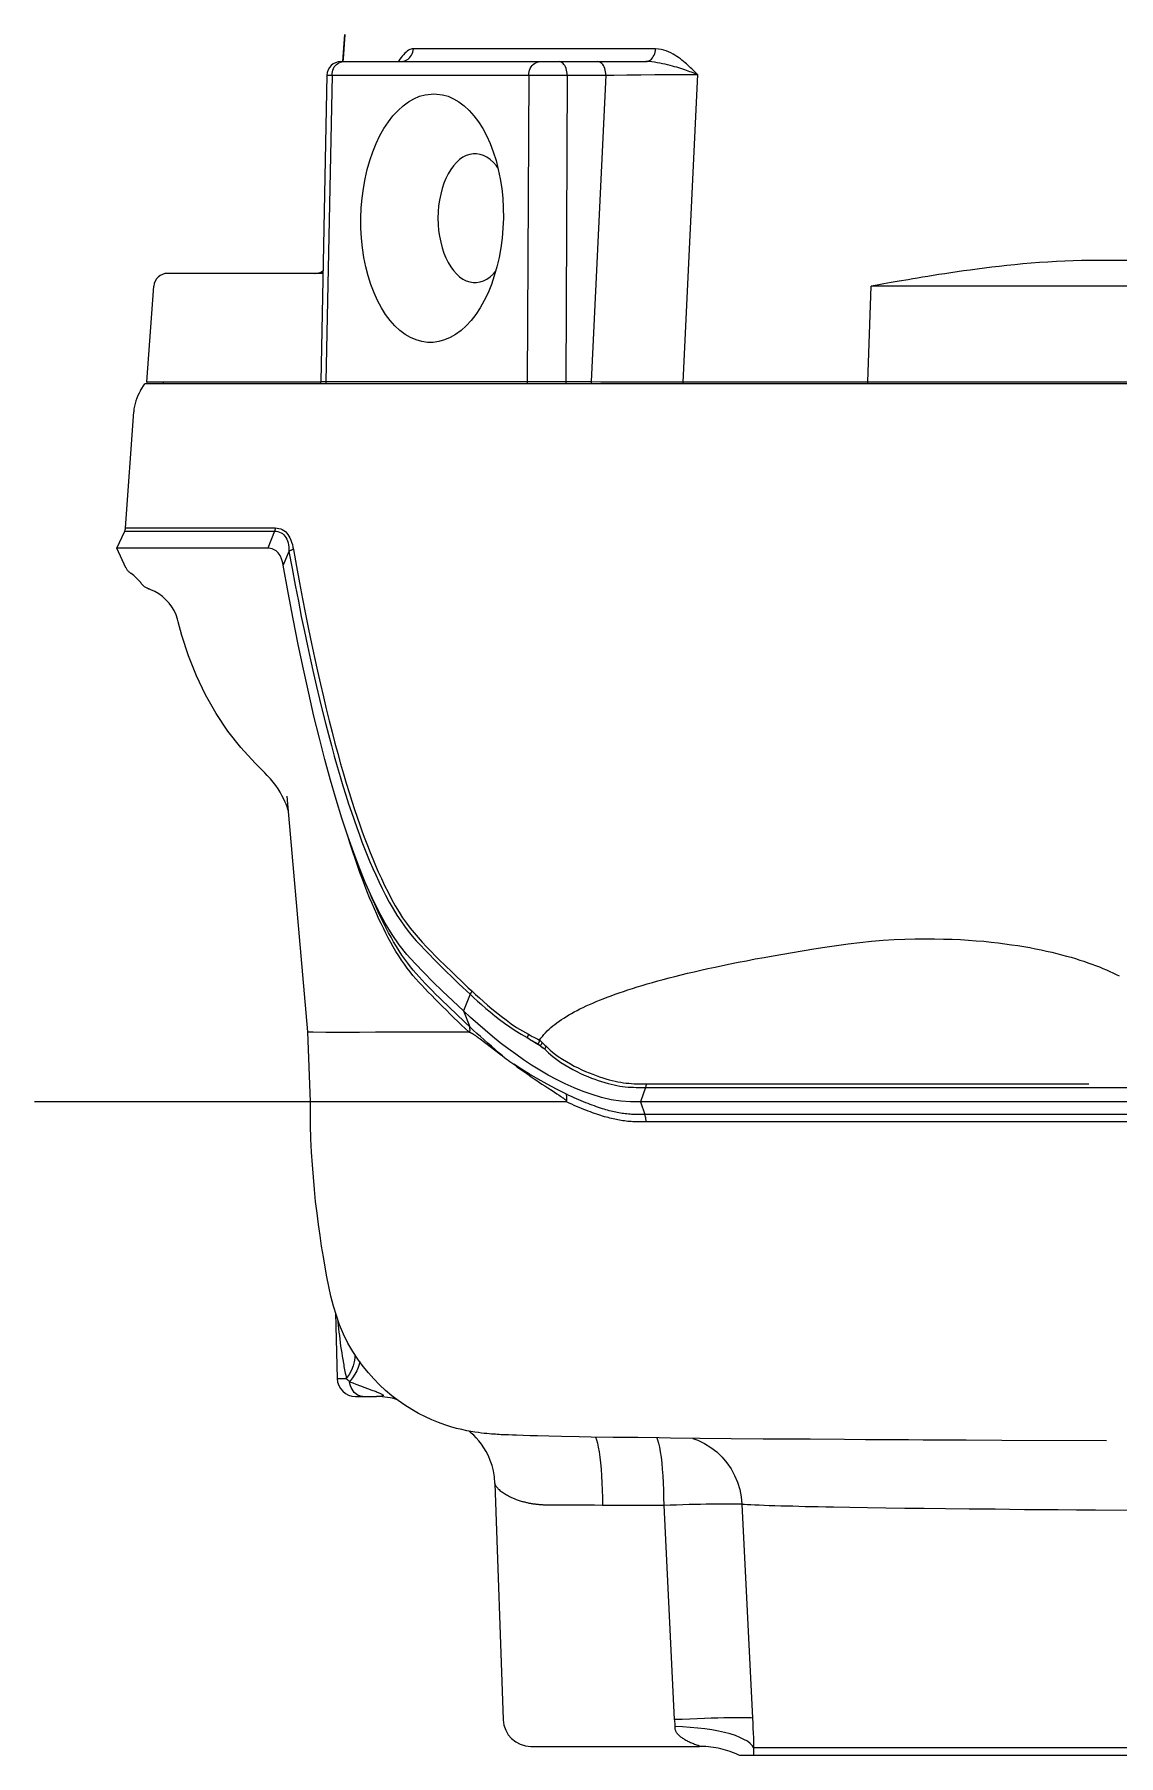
# Model space of a CAD drawing. Header units: millimetres. Extents: x -9869 to 940, y 100 to 694.
# Drawn here: x 485.805 to 486.645, y 176.224 to 177.558 of the extents above; entities that cross this region are included whole.
import ezdxf

# ---------------------------------------------------------------- set-up
doc = ezdxf.new("R2010")
doc.units = ezdxf.units.MM
doc.linetypes.add('CENTER', pattern=[2, 1.25, -0.25, 0.25, -0.25])
doc.layers.add('CL', color=1, linetype='CENTER', lineweight=9)
doc.layers.add('OUTLINE', color=6, linetype='Continuous', lineweight=9)

msp = doc.modelspace()

# ---------------------------------------------------------------- linework, layer by layer
at = {"color": 9, "linetype": 'Continuous'}
for p, q in [((486.0443, 177.5393), (486.0456, 177.5583)), ((486.043, 177.5371), (486.0441, 177.5372)), ((486.0441, 177.5372), (486.0443, 177.5393)), ((486.0872, 177.5379), (486.0867, 177.5372)), ((486.0899, 177.5373), (486.0911, 177.5376)), ((486.0911, 177.5376), (486.0923, 177.538)), ((486.2864, 177.5472), (486.0986, 177.5472)), ((486.0354, 177.5267), (486.0305, 177.2891)), ((486.0315, 177.5267), (486.0354, 177.5267)), ((486.0354, 177.5267), (486.188, 177.5267)), ((486.188, 177.5267), (486.1869, 177.2891)), ((486.1926, 177.5267), (486.1965, 177.5268)), ((486.1965, 177.5268), (486.2007, 177.5268)), ((486.2007, 177.5268), (486.2051, 177.5268)), ((486.2051, 177.5268), (486.2096, 177.5268)), ((486.2096, 177.5268), (486.2139, 177.5267)), ((486.2139, 177.5267), (486.2178, 177.5267)), ((486.2178, 177.5267), (486.2168, 177.2891)), ((486.2178, 177.5267), (486.2478, 177.5267)), ((486.2478, 177.5267), (486.2365, 177.2891)), ((486.2642, 177.5269), (486.2749, 177.527)), ((486.2749, 177.527), (486.2859, 177.5271)), ((486.2859, 177.5271), (486.2967, 177.5272)), ((486.2967, 177.5272), (486.3069, 177.5273)), ((486.3069, 177.5273), (486.3131, 177.5273)), ((486.3188, 177.5273), (486.3074, 177.2886)), ((486.3131, 177.5273), (486.3188, 177.5273)), ((486.7685, 177.3829), (486.6231, 177.3829)), ((486.4582, 177.3639), (486.4536, 177.3631)), ((486.4634, 177.3648), (486.4582, 177.3639)), ((486.4691, 177.3658), (486.4634, 177.3648)), ((486.4754, 177.3669), (486.4691, 177.3658)), ((486.4822, 177.3681), (486.4754, 177.3669)), ((486.4509, 177.2888), (486.4536, 177.3631)), ((487.3361, 177.3631), (486.4536, 177.3631)), ((485.8919, 177.2888), (486.0267, 177.2888)), ((486.0267, 177.2891), (486.0305, 177.2891)), ((486.0305, 177.2891), (486.1869, 177.2891)), ((486.1869, 177.2891), (486.1916, 177.2891)), ((486.1916, 177.2891), (486.1954, 177.2891)), ((486.1954, 177.2891), (486.1997, 177.2891)), ((486.1997, 177.2891), (486.2041, 177.2891)), ((486.2041, 177.2891), (486.2107, 177.2891)), ((486.2107, 177.2891), (486.2168, 177.2891)), ((486.2168, 177.2891), (486.2365, 177.2891)), ((486.2853, 177.2889), (486.3007, 177.2888)), ((486.3007, 177.2888), (486.3075, 177.2888)), ((486.3075, 177.2888), (487.8979, 177.2888)), ((485.8869, 177.2821), (485.8869, 177.2821)), ((485.8747, 177.1731), (485.8755, 177.1731)), ((485.8754, 177.1757), (485.8761, 177.1757)), ((485.877, 177.1731), (485.8781, 177.1731)), ((485.8781, 177.1731), (485.8815, 177.1731)), ((485.8782, 177.1757), (485.8791, 177.1757)), ((485.8791, 177.1757), (485.8812, 177.1756)), ((485.8812, 177.1756), (485.8827, 177.1756)), ((485.8815, 177.1731), (485.8827, 177.1731)), ((485.8827, 177.1756), (485.8836, 177.1756)), ((485.8827, 177.1731), (485.8833, 177.1731)), ((485.8833, 177.1731), (485.8847, 177.1731)), ((485.8836, 177.1756), (485.8841, 177.1756)), ((485.8847, 177.1731), (485.8856, 177.1731)), ((485.8865, 177.1731), (485.8885, 177.1731)), ((485.8885, 177.1731), (485.8892, 177.1731)), ((485.8892, 177.1731), (485.89, 177.1731)), ((485.8895, 177.1756), (485.8902, 177.1756)), ((485.89, 177.1731), (485.8915, 177.1731)), ((485.8902, 177.1756), (485.8917, 177.1756)), ((485.8915, 177.1731), (485.8923, 177.1731)), ((485.8917, 177.1756), (485.8929, 177.1756)), ((485.8923, 177.1731), (485.8953, 177.1731)), ((485.8929, 177.1756), (485.8958, 177.1756)), ((485.8953, 177.1731), (485.9069, 177.1731)), ((485.8981, 177.1756), (485.9083, 177.1756)), ((485.9083, 177.1756), (485.9101, 177.1756)), ((485.913, 177.1756), (485.9172, 177.1756)), ((485.9167, 177.1731), (485.919, 177.1731)), ((485.9172, 177.1756), (485.9195, 177.1756)), ((485.919, 177.1731), (485.9214, 177.1731)), ((485.9195, 177.1756), (485.9219, 177.1756)), ((485.9294, 177.1731), (485.9324, 177.1731)), ((485.93, 177.1756), (485.933, 177.1756)), ((485.9324, 177.1731), (485.9406, 177.1731)), ((485.933, 177.1756), (485.9412, 177.1756)), ((485.9733, 177.1756), (485.9785, 177.1756)), ((485.9908, 177.173), (485.9855, 177.1598)), ((485.8795, 177.1402), (485.8795, 177.1402)), ((485.8797, 177.1402), (485.8795, 177.1402)), ((485.8875, 177.1325), (485.8875, 177.1325)), ((486.0628, 176.8934), (486.0609, 176.8982)), ((486.1425, 176.814), (486.1374, 176.801)), ((486.1374, 176.801), (486.1422, 176.7887)), ((486.1985, 176.7765), (486.1995, 176.7755)), ((486.1995, 176.7755), (486.2005, 176.7745)), ((486.2005, 176.7745), (486.2015, 176.7736)), ((486.2785, 176.7417), (486.2748, 176.7305)), ((486.2761, 176.7417), (486.6748, 176.7417)), ((486.3386, 176.7445), (486.3772, 176.7445)), ((486.4505, 176.7445), (486.5015, 176.7445)), ((486.2748, 176.7305), (486.2781, 176.7207)), ((486.6963, 176.7206), (486.2781, 176.7207)), ((486.3995, 176.715), (486.3624, 176.715)), ((486.4181, 176.715), (486.3995, 176.715)), ((486.0397, 176.5622), (486.0399, 176.5599)), ((486.0399, 176.5599), (486.0402, 176.5572)), ((486.0402, 176.5572), (486.0405, 176.5546)), ((486.0405, 176.5546), (486.0408, 176.5519)), ((486.0408, 176.5519), (486.0411, 176.5492)), ((486.0411, 176.5492), (486.0414, 176.5465)), ((486.0414, 176.5465), (486.0418, 176.5438)), ((486.0418, 176.5438), (486.0421, 176.5411)), ((486.0421, 176.5411), (486.0425, 176.5385)), ((486.0425, 176.5385), (486.0429, 176.5358)), ((486.0429, 176.5358), (486.0433, 176.5332)), ((486.0433, 176.5332), (486.0438, 176.5306)), ((486.0531, 176.5346), (486.053, 176.5318)), ((486.0395, 176.5159), (486.0465, 176.5159)), ((486.0463, 176.5173), (486.0465, 176.5159)), ((486.049, 176.5135), (486.0515, 176.5126)), ((486.0515, 176.5126), (486.054, 176.5116)), ((486.054, 176.5116), (486.0576, 176.5103)), ((486.0576, 176.5103), (486.0663, 176.507)), ((486.0663, 176.507), (486.0688, 176.5061)), ((486.2, 176.4181), (486.2009, 176.4181)), ((486.2009, 176.4181), (486.2018, 176.4181)), ((486.2018, 176.4181), (486.2027, 176.418)), ((486.2027, 176.418), (486.2036, 176.418)), ((486.2036, 176.418), (486.2045, 176.418)), ((486.2045, 176.418), (486.2054, 176.418)), ((486.2085, 176.4181), (486.2094, 176.4181)), ((486.2094, 176.4181), (486.2104, 176.4181)), ((486.2104, 176.4181), (486.2114, 176.4181)), ((486.2114, 176.4181), (486.2179, 176.418)), ((486.2179, 176.418), (486.2211, 176.4179)), ((486.2211, 176.4179), (486.2258, 176.4179)), ((486.2377, 176.4179), (486.2391, 176.4179)), ((486.2391, 176.4179), (486.2452, 176.4178)), ((486.2452, 176.4178), (486.2927, 176.4177)), ((486.2927, 176.4177), (486.3008, 176.2514)), ((486.3534, 176.4186), (486.3616, 176.2526)), ((486.4243, 176.4164), (486.437, 176.4162)), ((486.437, 176.4162), (486.4507, 176.416)), ((486.4507, 176.416), (486.465, 176.4157)), ((486.465, 176.4157), (486.4796, 176.4155)), ((486.4796, 176.4155), (486.4947, 176.4154)), ((486.4947, 176.4154), (486.5112, 176.4152)), ((486.5112, 176.4152), (486.5295, 176.415)), ((486.5295, 176.415), (486.5498, 176.4148)), ((486.5498, 176.4148), (486.5726, 176.4145)), ((486.6847, 176.2296), (486.3624, 176.2296))]:
    msp.add_line(p, q, dxfattribs=at)
at = {"color": 7, "linetype": 'Continuous'}
for p, q in [((486.0895, 177.5373), (486.0898, 177.5374)), ((486.0898, 177.5374), (486.0902, 177.5375)), ((486.0902, 177.5375), (486.0902, 177.5375)), ((485.8763, 177.1599), (485.872, 177.1599)), ((485.879, 177.1599), (485.8763, 177.1599)), ((485.9044, 177.1599), (485.8975, 177.1599)), ((485.9161, 177.1599), (485.9044, 177.1599)), ((485.9203, 177.1599), (485.9161, 177.1599)), ((486.002, 177.1572), (485.9974, 177.1468)), ((486.0013, 177.1256), (485.9974, 177.1468)), ((485.8931, 177.1283), (485.8932, 177.1283)), ((486.1454, 176.7828), (486.1457, 176.7826)), ((486.1457, 176.7826), (486.1461, 176.7823)), ((486.1461, 176.7823), (486.1465, 176.7821)), ((486.1465, 176.7821), (486.1469, 176.7818)), ((486.1469, 176.7818), (486.1473, 176.7815)), ((486.1473, 176.7815), (486.1477, 176.7812)), ((486.1477, 176.7812), (486.1481, 176.781)), ((486.1481, 176.781), (486.1487, 176.7805)), ((486.1487, 176.7805), (486.1494, 176.78)), ((486.1494, 176.78), (486.1503, 176.7793)), ((486.1503, 176.7793), (486.1513, 176.7786)), ((486.1513, 176.7786), (486.1527, 176.7776)), ((486.1527, 176.7776), (486.1546, 176.7761)), ((486.1546, 176.7761), (486.1648, 176.7683)), ((486.1793, 176.7575), (486.1826, 176.7551)), ((486.1826, 176.7551), (486.1846, 176.7537)), ((486.1846, 176.7537), (486.1865, 176.7524)), ((486.1865, 176.7524), (486.1883, 176.7511)), ((486.1883, 176.7511), (486.19, 176.7499)), ((486.19, 176.7499), (486.1922, 176.7484)), ((486.1922, 176.7484), (486.1943, 176.747)), ((486.1943, 176.747), (486.1963, 176.7456)), ((486.1963, 176.7456), (486.1982, 176.7443)), ((486.1982, 176.7443), (486.2004, 176.7429)), ((486.2004, 176.7429), (486.2029, 176.7413)), ((486.2029, 176.7413), (486.2061, 176.7392)), ((486.2061, 176.7392), (486.2097, 176.7368)), ((486.2097, 176.7368), (486.2116, 176.7356)), ((486.2173, 176.7305), (486.0186, 176.7305)), ((486.2116, 176.7356), (486.2126, 176.7349)), ((486.2126, 176.7349), (486.2134, 176.7344)), ((486.2134, 176.7344), (486.2139, 176.734)), ((486.2139, 176.734), (486.2144, 176.7337)), ((486.2144, 176.7337), (486.2147, 176.7335)), ((486.2147, 176.7335), (486.215, 176.7333)), ((486.215, 176.7333), (486.2153, 176.7331)), ((486.2153, 176.7331), (486.2155, 176.7329)), ((486.2155, 176.7329), (486.2158, 176.7327)), ((486.2158, 176.7327), (486.216, 176.7325)), ((486.6893, 176.7305), (486.2748, 176.7305)), ((486.1694, 176.4723), (486.1665, 176.4724)), ((486.1723, 176.4722), (486.1694, 176.4723)), ((486.1754, 176.472), (486.1723, 176.4722)), ((486.1785, 176.4719), (486.1754, 176.472)), ((486.1836, 176.4718), (486.1785, 176.4719)), ((486.189, 176.4716), (486.1836, 176.4718)), ((486.1949, 176.4715), (486.189, 176.4716)), ((486.2036, 176.4712), (486.1949, 176.4715)), ((486.2133, 176.471), (486.2036, 176.4712)), ((486.2272, 176.4708), (486.2133, 176.471)), ((486.2364, 176.4706), (486.2272, 176.4708)), ((486.2536, 176.4703), (486.2364, 176.4706)), ((486.2726, 176.4701), (486.2536, 176.4703)), ((486.2892, 176.4699), (486.2726, 176.4701)), ((486.2979, 176.4697), (486.2892, 176.4699)), ((486.3208, 176.4695), (486.2979, 176.4697)), ((486.3449, 176.4693), (486.3208, 176.4695)), ((486.3699, 176.469), (486.3449, 176.4693)), ((486.433, 176.4686), (486.4063, 176.4688)), ((486.4493, 176.4685), (486.433, 176.4686)), ((486.4603, 176.4684), (486.4493, 176.4685)), ((486.4714, 176.4684), (486.4603, 176.4684)), ((486.4825, 176.4683), (486.4714, 176.4684)), ((486.4938, 176.4682), (486.4825, 176.4683)), ((486.5055, 176.4682), (486.4938, 176.4682))]:
    msp.add_line(p, q, dxfattribs=at)
at = {"color": 9, "linetype": 'Continuous'}
for points in [[(486.0354, 177.5267), (486.0355, 177.5281), (486.0357, 177.5294), (486.0361, 177.5307), (486.0366, 177.532), (486.0372, 177.5331), (486.038, 177.5341), (486.0389, 177.5351), (486.0398, 177.5358), (486.0408, 177.5364), (486.0419, 177.5369), (486.043, 177.5371)], [(486.0986, 177.5472), (486.0977, 177.5471), (486.0967, 177.5469), (486.0958, 177.5465), (486.0948, 177.546), (486.0938, 177.5454), (486.0929, 177.5446), (486.0919, 177.5437), (486.0909, 177.5426), (486.0899, 177.5415), (486.089, 177.5404), (486.088, 177.5391), (486.0872, 177.5379)], [(486.0923, 177.538), (486.0934, 177.5385), (486.0945, 177.5392), (486.0954, 177.5401), (486.0963, 177.5411), (486.097, 177.5421), (486.0976, 177.5433), (486.0981, 177.5445), (486.0984, 177.5458), (486.0986, 177.5472)], [(486.188, 177.5267), (486.1881, 177.5281), (486.1883, 177.5294), (486.1887, 177.5307), (486.1892, 177.532), (486.1898, 177.5331), (486.1906, 177.5341), (486.1914, 177.5351), (486.1924, 177.5358), (486.1934, 177.5364), (486.1945, 177.5369), (486.1956, 177.5371), (486.1967, 177.5372)], [(486.2178, 177.5267), (486.2177, 177.5281), (486.2176, 177.5294), (486.2173, 177.5307), (486.2169, 177.532), (486.2165, 177.5331), (486.216, 177.5341), (486.2153, 177.5351), (486.2147, 177.5358), (486.214, 177.5364), (486.2132, 177.5369), (486.2124, 177.5371), (486.2116, 177.5372)], [(486.2478, 177.5267), (486.2477, 177.5281), (486.2476, 177.5294), (486.2473, 177.5307), (486.2469, 177.532), (486.2465, 177.5331), (486.246, 177.5341), (486.2454, 177.5351), (486.2447, 177.5358), (486.244, 177.5364), (486.2432, 177.5369), (486.2424, 177.5371), (486.2416, 177.5372)], [(486.2788, 177.5372), (486.2798, 177.5373), (486.2807, 177.5376), (486.2816, 177.538), (486.2824, 177.5385), (486.2832, 177.5392), (486.284, 177.5401), (486.2846, 177.5411), (486.2852, 177.5421), (486.2857, 177.5433), (486.286, 177.5445), (486.2863, 177.5458), (486.2864, 177.5472)], [(486.3188, 177.5273), (486.3178, 177.5277), (486.3167, 177.5281), (486.3155, 177.5286), (486.3143, 177.529), (486.313, 177.5294), (486.3117, 177.5299), (486.3104, 177.5304), (486.309, 177.5308), (486.3075, 177.5313), (486.306, 177.5318), (486.3044, 177.5323), (486.3028, 177.5328), (486.3011, 177.5333), (486.2994, 177.5338), (486.2976, 177.5343), (486.2957, 177.5347), (486.2938, 177.5352), (486.2918, 177.5356), (486.2898, 177.536), (486.2877, 177.5364), (486.2856, 177.5367), (486.2834, 177.537), (486.2811, 177.5372), (486.2788, 177.5372)], [(486.3188, 177.5273), (486.318, 177.5281), (486.3172, 177.529), (486.3163, 177.5298), (486.3154, 177.5307), (486.3144, 177.5316), (486.3135, 177.5325), (486.3125, 177.5334), (486.3114, 177.5344), (486.3104, 177.5354), (486.3092, 177.5363), (486.3081, 177.5373), (486.3068, 177.5383), (486.3056, 177.5393), (486.3042, 177.5403), (486.3028, 177.5412), (486.3014, 177.5422), (486.2999, 177.5431), (486.2982, 177.544), (486.2965, 177.5448), (486.2947, 177.5455), (486.2928, 177.5462), (486.2908, 177.5466), (486.2886, 177.547), (486.2864, 177.5472)], [(486.188, 177.5267), (486.1893, 177.5267), (486.1926, 177.5267)], [(486.2478, 177.5267), (486.2508, 177.5267), (486.254, 177.5268), (486.2642, 177.5269)], [(486.6231, 177.3829), (486.6168, 177.3829), (486.6103, 177.3828), (486.6039, 177.3825), (486.5973, 177.3822), (486.5907, 177.3818), (486.5841, 177.3814), (486.5777, 177.3809), (486.5713, 177.3803), (486.5651, 177.3797), (486.5589, 177.3791), (486.5529, 177.3784), (486.5471, 177.3777), (486.5414, 177.377), (486.5359, 177.3763), (486.5305, 177.3756), (486.5253, 177.3749), (486.5203, 177.3742), (486.5154, 177.3734), (486.5107, 177.3727), (486.5062, 177.372), (486.5018, 177.3713), (486.4976, 177.3707), (486.4935, 177.37), (486.4896, 177.3694), (486.4858, 177.3687), (486.4822, 177.3681)], [(485.9046, 177.2888), (485.9046, 177.2886), (485.9045, 177.2883), (485.9045, 177.2881), (485.9045, 177.2878), (485.9044, 177.2876), (485.9044, 177.2873)], [(486.0305, 177.2891), (486.0305, 177.2888), (486.0305, 177.2885), (486.0305, 177.2882), (486.0305, 177.2879), (486.0304, 177.2876), (486.0304, 177.2873)], [(486.1869, 177.2891), (486.1869, 177.2888), (486.1869, 177.2885), (486.1869, 177.2882), (486.1869, 177.2879), (486.1868, 177.2876), (486.1868, 177.2873)], [(486.2168, 177.2891), (486.2168, 177.2888), (486.2168, 177.2885), (486.2168, 177.2882), (486.2168, 177.2879), (486.2168, 177.2876), (486.2169, 177.2873)], [(486.2365, 177.2891), (486.2438, 177.289), (486.2477, 177.289), (486.2517, 177.289)], [(486.2365, 177.2891), (486.2365, 177.2888), (486.2365, 177.2885), (486.2365, 177.2882), (486.2365, 177.2879), (486.2365, 177.2876), (486.2365, 177.2873)], [(486.2517, 177.289), (486.26, 177.2889), (486.2642, 177.2889)], [(486.2642, 177.2889), (486.277, 177.2889), (486.2812, 177.2889), (486.2853, 177.2889)], [(486.3074, 177.2886), (486.3074, 177.2883), (486.3074, 177.2881), (486.3074, 177.2878), (486.3074, 177.2876), (486.3073, 177.2873)], [(486.4509, 177.2888), (486.4509, 177.2886), (486.4509, 177.2883), (486.4508, 177.2881), (486.4508, 177.2878), (486.4508, 177.2876), (486.4508, 177.2873)], [(485.8747, 177.1732), (485.8747, 177.1731), (485.8747, 177.1731)], [(485.8753, 177.1757), (485.8753, 177.1757), (485.8754, 177.1757)], [(485.8755, 177.1731), (485.8764, 177.1731), (485.877, 177.1731)], [(485.8761, 177.1757), (485.8771, 177.1757), (485.8782, 177.1757)], [(485.8841, 177.1756), (485.8853, 177.1757), (485.8862, 177.1757)], [(485.8856, 177.1731), (485.8859, 177.1731), (485.8865, 177.1731)], [(485.8862, 177.1757), (485.8865, 177.1757), (485.8868, 177.1757), (485.8874, 177.1757)], [(485.8874, 177.1757), (485.8891, 177.1756), (485.8895, 177.1756)], [(485.8958, 177.1756), (485.8969, 177.1756), (485.8981, 177.1756)], [(485.9069, 177.1731), (485.9105, 177.1731), (485.9115, 177.1731)], [(485.9101, 177.1756), (485.912, 177.1756), (485.913, 177.1756)], [(485.9115, 177.1731), (485.9145, 177.1731), (485.9167, 177.1731)], [(485.9214, 177.1731), (485.9239, 177.1731), (485.9252, 177.1731)], [(485.9219, 177.1756), (485.9245, 177.1756), (485.9258, 177.1756)], [(485.9252, 177.1731), (485.928, 177.1731), (485.9294, 177.1731)], [(485.9258, 177.1756), (485.9286, 177.1756), (485.93, 177.1756)], [(485.9406, 177.1731), (485.9442, 177.1731), (485.946, 177.1731)], [(485.9412, 177.1756), (485.9447, 177.1756), (485.9466, 177.1756)], [(485.946, 177.1731), (485.9519, 177.1731), (485.954, 177.1731), (485.9561, 177.1731), (485.9583, 177.1731), (485.9606, 177.1731), (485.9629, 177.173), (485.9653, 177.173), (485.9677, 177.173), (485.9702, 177.173), (485.9728, 177.173), (485.9753, 177.173), (485.9779, 177.173)], [(485.9466, 177.1756), (485.9525, 177.1756), (485.9545, 177.1756), (485.9567, 177.1756), (485.9589, 177.1756), (485.9611, 177.1756), (485.9635, 177.1756), (485.9659, 177.1756), (485.9683, 177.1756), (485.9708, 177.1756), (485.9733, 177.1756)], [(485.9779, 177.173), (485.9831, 177.173), (485.9857, 177.173), (485.9882, 177.173), (485.9908, 177.173)], [(485.9785, 177.1756), (485.9836, 177.1756), (485.9862, 177.1756), (485.9888, 177.1756), (485.9914, 177.1756)], [(485.9914, 177.1756), (485.9913, 177.1753), (485.9913, 177.175), (485.9913, 177.1747), (485.9912, 177.1744), (485.9911, 177.1741), (485.9911, 177.1738), (485.991, 177.1736), (485.9909, 177.1733), (485.9908, 177.173)], [(485.9908, 177.173), (485.9922, 177.173), (485.9935, 177.1727), (485.9948, 177.1724), (485.9959, 177.1718), (485.997, 177.1712), (485.998, 177.1703), (485.9989, 177.1693), (485.9997, 177.1682), (486.0003, 177.167), (486.0009, 177.1656), (486.0013, 177.1641), (486.0016, 177.1625), (486.0019, 177.1608), (486.002, 177.159), (486.002, 177.1572)], [(485.9914, 177.1756), (485.9928, 177.1755), (485.9942, 177.1752), (485.9956, 177.1749), (485.9968, 177.1743), (485.998, 177.1736), (485.9992, 177.1728), (486.0002, 177.1718), (486.0011, 177.1706), (486.002, 177.1693), (486.0028, 177.1678), (486.0035, 177.1662), (486.0041, 177.1645), (486.0047, 177.1627), (486.0051, 177.1608), (486.0055, 177.1588)], [(486.0055, 177.1588), (486.0053, 177.159), (486.0051, 177.159), (486.0049, 177.159), (486.0047, 177.1588), (486.0044, 177.1587), (486.0042, 177.1585), (486.0039, 177.1584), (486.0035, 177.1582), (486.0032, 177.158), (486.0028, 177.1578), (486.0024, 177.1575), (486.002, 177.1571)], [(486.002, 177.1573), (486.0045, 177.144), (486.0069, 177.1312), (486.0093, 177.1188), (486.0116, 177.1069), (486.014, 177.0953), (486.0164, 177.0842), (486.0187, 177.0733), (486.0211, 177.0628), (486.0234, 177.0526), (486.0257, 177.0427), (486.0281, 177.0332), (486.0304, 177.0241), (486.0326, 177.0153), (486.0349, 177.0068), (486.0372, 176.9986), (486.0394, 176.9906), (486.0417, 176.9829), (486.0439, 176.9755), (486.0461, 176.9684), (486.0483, 176.9617), (486.0504, 176.9552), (486.0525, 176.9491), (486.0546, 176.9433), (486.0566, 176.9376), (486.0586, 176.9322), (486.0607, 176.927), (486.0627, 176.9218), (486.0648, 176.9167), (486.067, 176.9116), (486.0693, 176.9065), (486.0717, 176.9013), (486.0743, 176.8959), (486.077, 176.8907), (486.0798, 176.8854), (486.0828, 176.8802), (486.0858, 176.8754), (486.0887, 176.8709), (486.0916, 176.8668), (486.0945, 176.8629), (486.0976, 176.8591), (486.1008, 176.8555), (486.104, 176.8519), (486.1074, 176.8483), (486.1109, 176.8447), (486.1144, 176.8412), (486.1178, 176.8378), (486.1212, 176.8344), (486.1245, 176.8312), (486.1277, 176.8281), (486.1308, 176.825), (486.1339, 176.8221), (486.1368, 176.8193), (486.1397, 176.8166), (486.1425, 176.814)], [(486.0055, 177.1588), (486.0079, 177.1456), (486.0102, 177.1329), (486.0126, 177.1205), (486.0149, 177.1086), (486.0172, 177.0971), (486.0195, 177.086), (486.0219, 177.0751), (486.0242, 177.0646), (486.0265, 177.0545), (486.0287, 177.0446), (486.031, 177.0352), (486.0333, 177.026), (486.0355, 177.0172), (486.0377, 177.0088), (486.0399, 177.0006), (486.0421, 176.9926), (486.0443, 176.9849), (486.0465, 176.9776), (486.0487, 176.9705), (486.0508, 176.9638), (486.0529, 176.9573), (486.0549, 176.9512), (486.0569, 176.9454), (486.0589, 176.9398), (486.0609, 176.9344), (486.0629, 176.9292), (486.0649, 176.924), (486.067, 176.9189), (486.0691, 176.9139), (486.0713, 176.9088), (486.0737, 176.9036), (486.0762, 176.8982), (486.0789, 176.893), (486.0816, 176.8878), (486.0845, 176.8826), (486.0874, 176.8777), (486.0902, 176.8733), (486.0931, 176.8692), (486.096, 176.8653), (486.099, 176.8615), (486.1021, 176.8579), (486.1053, 176.8543), (486.1087, 176.8507), (486.1122, 176.8471), (486.1157, 176.8436), (486.1191, 176.8402), (486.1225, 176.8369)], [(486.0571, 176.9083), (486.0552, 176.9137), (486.0533, 176.9193), (486.0513, 176.9252), (486.0493, 176.9313), (486.0473, 176.9376), (486.0472, 176.9379)], [(486.0609, 176.8982), (486.059, 176.9031), (486.0571, 176.9083)], [(486.1416, 176.7847), (486.1387, 176.7874), (486.1358, 176.7901), (486.1329, 176.7929), (486.13, 176.7957), (486.127, 176.7986), (486.1241, 176.8015), (486.1212, 176.8044), (486.1183, 176.8073), (486.1154, 176.8101), (486.1127, 176.8129), (486.11, 176.8156), (486.1074, 176.8183), (486.105, 176.8209), (486.1027, 176.8234), (486.1004, 176.8259), (486.0982, 176.8286), (486.096, 176.8313), (486.0938, 176.8341), (486.0916, 176.8372), (486.0894, 176.8404), (486.0872, 176.8437), (486.085, 176.8471), (486.0829, 176.8507), (486.0809, 176.8542), (486.079, 176.8578), (486.0771, 176.8614), (486.0753, 176.8651), (486.0735, 176.8687), (486.0718, 176.8723), (486.0701, 176.8761), (486.0683, 176.8802), (486.0665, 176.8844), (486.0646, 176.8888), (486.0628, 176.8934)], [(486.1422, 176.7887), (486.1394, 176.7914), (486.1365, 176.7941), (486.1335, 176.7969), (486.1306, 176.7997), (486.1276, 176.8026), (486.1246, 176.8055), (486.1217, 176.8084), (486.1187, 176.8113), (486.1158, 176.8141), (486.113, 176.8169), (486.1103, 176.8197), (486.1077, 176.8224), (486.1053, 176.825), (486.1029, 176.8275), (486.1007, 176.83), (486.0984, 176.8327), (486.0962, 176.8353), (486.0941, 176.8381), (486.0918, 176.8411), (486.0896, 176.8443), (486.0874, 176.8476), (486.0853, 176.851), (486.0832, 176.8545), (486.0812, 176.8581), (486.0792, 176.8616), (486.0773, 176.8652), (486.0755, 176.8688), (486.0737, 176.8724), (486.072, 176.876), (486.0703, 176.8798), (486.0685, 176.8838), (486.0666, 176.888), (486.0652, 176.8913)], [(486.4091, 176.8491), (486.4177, 176.8505), (486.4266, 176.8518), (486.4357, 176.853), (486.4449, 176.8541), (486.4539, 176.8551), (486.4628, 176.8558), (486.4714, 176.8563), (486.4798, 176.8567), (486.4877, 176.8569), (486.4953, 176.857), (486.5026, 176.857), (486.5096, 176.8568), (486.5164, 176.8566), (486.5228, 176.8563), (486.5291, 176.8559), (486.5351, 176.8555), (486.541, 176.855), (486.5466, 176.8544), (486.552, 176.8538), (486.5573, 176.8531), (486.5624, 176.8524), (486.5673, 176.8517), (486.572, 176.8509), (486.5767, 176.8501), (486.5811, 176.8492), (486.5854, 176.8483), (486.5896, 176.8474), (486.5936, 176.8465), (486.5975, 176.8456), (486.6013, 176.8446), (486.605, 176.8436), (486.6086, 176.8426), (486.612, 176.8416), (486.6154, 176.8405), (486.6186, 176.8395), (486.6217, 176.8384), (486.6248, 176.8373), (486.6277, 176.8362), (486.6306, 176.8351), (486.6333, 176.834), (486.636, 176.8329), (486.6386, 176.8317), (486.6411, 176.8306), (486.6435, 176.8294), (486.6459, 176.8283)], [(486.1964, 176.7783), (486.1975, 176.7798), (486.1986, 176.7813), (486.1998, 176.7827), (486.201, 176.7841), (486.2024, 176.7855), (486.2038, 176.7868), (486.2052, 176.7881), (486.2067, 176.7894), (486.2083, 176.7906), (486.2099, 176.7919), (486.2116, 176.7931), (486.2134, 176.7943), (486.2152, 176.7955), (486.2172, 176.7967), (486.2191, 176.7979), (486.2212, 176.7991), (486.2233, 176.8003), (486.2255, 176.8014), (486.2277, 176.8026), (486.2301, 176.8037), (486.2325, 176.8049), (486.235, 176.806), (486.2376, 176.8071), (486.2402, 176.8083), (486.243, 176.8094), (486.2458, 176.8105), (486.2487, 176.8117), (486.2518, 176.8128), (486.2549, 176.8139), (486.2581, 176.8151), (486.2615, 176.8162), (486.2649, 176.8174), (486.2684, 176.8185), (486.2721, 176.8197), (486.2759, 176.8208), (486.2798, 176.822), (486.2839, 176.8231), (486.288, 176.8243), (486.2923, 176.8255), (486.2968, 176.8266), (486.3014, 176.8278), (486.3062, 176.829), (486.3111, 176.8302), (486.3162, 176.8314), (486.3214, 176.8326), (486.3269, 176.8338), (486.3325, 176.835), (486.3383, 176.8363), (486.3443, 176.8375), (486.3505, 176.8388), (486.3569, 176.84), (486.3636, 176.8413), (486.3705, 176.8425), (486.3776, 176.8438), (486.385, 176.8451), (486.3927, 176.8464), (486.4091, 176.8491)], [(486.1225, 176.8369), (486.129, 176.8305), (486.1322, 176.8275), (486.1352, 176.8246), (486.1382, 176.8217), (486.141, 176.819), (486.1438, 176.8165)], [(486.1438, 176.8165), (486.1437, 176.8162), (486.1436, 176.8159), (486.1435, 176.8156), (486.1433, 176.8153), (486.1432, 176.8151), (486.143, 176.8148), (486.1428, 176.8145), (486.1427, 176.8143), (486.1425, 176.814)], [(486.1438, 176.8165), (486.1467, 176.8138), (486.1497, 176.8111), (486.1528, 176.8083), (486.156, 176.8055), (486.1593, 176.8026), (486.1629, 176.7998), (486.1665, 176.7969), (486.1704, 176.794), (486.1744, 176.7911), (486.1786, 176.7883), (486.1831, 176.7856), (486.1877, 176.7829)], [(486.1425, 176.814), (486.1453, 176.8113), (486.1483, 176.8086), (486.1514, 176.8059), (486.1547, 176.803), (486.158, 176.8002), (486.1616, 176.7973), (486.1653, 176.7944), (486.1691, 176.7915), (486.1732, 176.7887), (486.1775, 176.7859), (486.182, 176.7831), (486.1867, 176.7804)], [(486.1423, 176.7845), (486.1424, 176.785), (486.1424, 176.7855), (486.1425, 176.786), (486.1425, 176.7864), (486.1424, 176.7869), (486.1424, 176.7874), (486.1424, 176.7878), (486.1423, 176.7883), (486.1422, 176.7887)], [(486.1677, 176.7661), (486.1648, 176.7686), (486.1619, 176.7711), (486.159, 176.7736), (486.1562, 176.7761), (486.1534, 176.7786), (486.1506, 176.7811), (486.1478, 176.7836), (486.145, 176.7862), (486.1422, 176.7887)], [(486.1877, 176.7829), (486.1877, 176.7826), (486.1876, 176.7823), (486.1875, 176.782), (486.1873, 176.7818), (486.1872, 176.7815), (486.1871, 176.7812), (486.187, 176.7809), (486.1868, 176.7807), (486.1867, 176.7804)], [(486.1867, 176.7804), (486.188, 176.7796), (486.1894, 176.7787), (486.1908, 176.7779), (486.1923, 176.7771), (486.1937, 176.7763), (486.1951, 176.7755)], [(486.1877, 176.7829), (486.1891, 176.7821), (486.1906, 176.7813), (486.192, 176.7806), (486.1935, 176.7798), (486.195, 176.7791), (486.1964, 176.7783)], [(486.1964, 176.7783), (486.1963, 176.778), (486.1962, 176.7777), (486.1961, 176.7773), (486.196, 176.777), (486.1958, 176.7767), (486.1957, 176.7764), (486.1955, 176.7761), (486.1953, 176.7758), (486.1951, 176.7755)], [(486.1964, 176.7783), (486.1969, 176.7781), (486.1972, 176.7778), (486.1976, 176.7774), (486.1979, 176.7771), (486.1982, 176.7768), (486.1985, 176.7765)], [(486.1985, 176.7765), (486.1984, 176.7762), (486.1982, 176.7759), (486.1981, 176.7757), (486.1979, 176.7754), (486.1978, 176.7752), (486.1976, 176.7749), (486.1974, 176.7747), (486.1972, 176.7744), (486.197, 176.7742)], [(486.1951, 176.7755), (486.1955, 176.7753), (486.1958, 176.775), (486.1962, 176.7748), (486.1964, 176.7746), (486.1967, 176.7743), (486.1969, 176.7741)], [(486.1969, 176.7741), (486.1975, 176.7737), (486.198, 176.7732), (486.1986, 176.7728), (486.1991, 176.7724), (486.1997, 176.7719), (486.2002, 176.7715)], [(486.2015, 176.7736), (486.2013, 176.7733), (486.2012, 176.7731), (486.2011, 176.7728), (486.201, 176.7726), (486.2008, 176.7724), (486.2007, 176.7721), (486.2005, 176.7719), (486.2004, 176.7717), (486.2002, 176.7715)], [(486.2002, 176.7715), (486.2034, 176.7685), (486.2066, 176.7658), (486.2097, 176.7633), (486.2129, 176.7611), (486.216, 176.7591), (486.2191, 176.7573), (486.2222, 176.7556), (486.2252, 176.7541), (486.2281, 176.7526), (486.231, 176.7513), (486.2338, 176.7501), (486.2366, 176.749), (486.2393, 176.748), (486.2419, 176.7471), (486.2445, 176.7462), (486.247, 176.7455), (486.2495, 176.7448), (486.2518, 176.7442), (486.2542, 176.7436), (486.2564, 176.7432), (486.2586, 176.7428), (486.2608, 176.7425), (486.2629, 176.7422), (486.265, 176.742), (486.2671, 176.7419), (486.2693, 176.7418), (486.2714, 176.7417), (486.2737, 176.7417), (486.2761, 176.7417)], [(486.2015, 176.7736), (486.2046, 176.7707), (486.2078, 176.7681), (486.2109, 176.7657), (486.2141, 176.7636), (486.2172, 176.7617), (486.2203, 176.7599), (486.2233, 176.7583), (486.2263, 176.7568), (486.2292, 176.7554), (486.2321, 176.7541), (486.2349, 176.7529), (486.2376, 176.7519), (486.2403, 176.7509), (486.2429, 176.7499), (486.2454, 176.7491), (486.2479, 176.7483), (486.2503, 176.7477), (486.2527, 176.747), (486.255, 176.7465), (486.2572, 176.7461), (486.2593, 176.7457), (486.2615, 176.7453), (486.2635, 176.7451), (486.2656, 176.7449), (486.2677, 176.7447), (486.2698, 176.7446), (486.272, 176.7446), (486.2742, 176.7445), (486.2766, 176.7445), (486.279, 176.7445)], [(486.2172, 176.7364), (486.2095, 176.7403), (486.2022, 176.7441), (486.1952, 176.7481), (486.1886, 176.752), (486.1824, 176.7559), (486.1764, 176.7597)], [(486.2742, 176.7207), (486.2729, 176.7207), (486.2716, 176.7207), (486.2703, 176.7207), (486.2691, 176.7208), (486.2678, 176.7208), (486.2666, 176.7209), (486.2653, 176.721), (486.2641, 176.7211), (486.2628, 176.7212), (486.2616, 176.7214), (486.2604, 176.7216), (486.2592, 176.7218), (486.2579, 176.722), (486.2567, 176.7222), (486.2555, 176.7224), (486.2543, 176.7227), (486.253, 176.723), (486.2518, 176.7233), (486.2505, 176.7236), (486.2492, 176.724), (486.2479, 176.7244), (486.2465, 176.7248), (486.2451, 176.7252), (486.2436, 176.7257), (486.2421, 176.7262), (486.2405, 176.7267), (486.239, 176.7273), (486.2373, 176.7279), (486.2357, 176.7285), (486.234, 176.7292), (486.2323, 176.7298), (486.2305, 176.7306), (486.2287, 176.7313), (486.2269, 176.7321), (486.2251, 176.7329), (486.2232, 176.7337), (486.2212, 176.7346), (486.2192, 176.7355), (486.2172, 176.7364)], [(486.2174, 176.7314), (486.2175, 176.732), (486.2175, 176.7325), (486.2175, 176.7331), (486.2175, 176.7337), (486.2175, 176.7343), (486.2175, 176.7348), (486.2174, 176.7354), (486.2173, 176.7359), (486.2172, 176.7364)], [(486.279, 176.7445), (486.279, 176.7442), (486.279, 176.7439), (486.279, 176.7435), (486.2789, 176.7432), (486.2789, 176.7429), (486.2788, 176.7426), (486.2787, 176.7423), (486.2786, 176.742), (486.2785, 176.7417)], [(486.279, 176.7445), (486.299, 176.7445), (486.3386, 176.7445)], [(486.3772, 176.7445), (486.4146, 176.7445), (486.4505, 176.7445)], [(486.5015, 176.7445), (486.5179, 176.7445), (486.5339, 176.7445), (486.5495, 176.7445)], [(486.5495, 176.7445), (486.6086, 176.7445), (486.6225, 176.7445)], [(486.2738, 176.715), (486.2725, 176.715), (486.2712, 176.715), (486.2699, 176.7151), (486.2687, 176.7151), (486.2674, 176.7152), (486.2661, 176.7153), (486.2648, 176.7154), (486.2635, 176.7155), (486.2623, 176.7157), (486.261, 176.7159), (486.2597, 176.716), (486.2585, 176.7163), (486.2572, 176.7165), (486.256, 176.7167), (486.2547, 176.717), (486.2535, 176.7173), (486.2522, 176.7176), (486.2509, 176.7179), (486.2495, 176.7183), (486.2482, 176.7186), (486.2468, 176.719), (486.2453, 176.7195), (486.2438, 176.7199), (486.2423, 176.7204), (486.2407, 176.7209), (486.2391, 176.7215), (486.2375, 176.7221), (486.2358, 176.7227), (486.2341, 176.7233), (486.2324, 176.724), (486.2306, 176.7247), (486.2288, 176.7254), (486.227, 176.7262), (486.2251, 176.7269), (486.2232, 176.7278), (486.2213, 176.7286), (486.2193, 176.7295), (486.2173, 176.7305)], [(486.3624, 176.715), (486.2777, 176.715), (486.2764, 176.715), (486.2738, 176.715)], [(486.2781, 176.7207), (486.2768, 176.7207), (486.2742, 176.7207)], [(486.279, 176.715), (486.279, 176.7156), (486.279, 176.7163), (486.2789, 176.7169), (486.2788, 176.7176), (486.2787, 176.7182), (486.2786, 176.7188), (486.2784, 176.7194), (486.2783, 176.7201), (486.2781, 176.7207)], [(486.505, 176.715), (486.4714, 176.715), (486.4541, 176.715), (486.4181, 176.715)], [(486.5524, 176.715), (486.537, 176.715), (486.5211, 176.715), (486.505, 176.715)], [(486.6967, 176.715), (486.6103, 176.715), (486.5964, 176.715), (486.5821, 176.715), (486.5524, 176.715)], [(486.0438, 176.5306), (486.0442, 176.5279), (486.0445, 176.5266), (486.0447, 176.5253), (486.0449, 176.524), (486.0452, 176.5226), (486.0454, 176.5213), (486.0457, 176.52), (486.046, 176.5186), (486.0463, 176.5173)], [(486.053, 176.5318), (486.0526, 176.5288), (486.0517, 176.5257), (486.0504, 176.5225), (486.0487, 176.5192), (486.0465, 176.5159)], [(486.0567, 176.5293), (486.0567, 176.5289), (486.0564, 176.5267), (486.0557, 176.5244), (486.0546, 176.5219), (486.0531, 176.5193), (486.0512, 176.5164), (486.049, 176.5135)], [(486.0465, 176.5159), (486.0469, 176.5155), (486.0473, 176.5151), (486.0478, 176.5147), (486.0482, 176.5143), (486.0486, 176.5139), (486.049, 176.5135)], [(486.0526, 176.5052), (486.0518, 176.5064), (486.051, 176.5076), (486.0503, 176.5089), (486.0497, 176.5104), (486.0493, 176.5119), (486.049, 176.5135)], [(486.0688, 176.5061), (486.0696, 176.5058), (486.0703, 176.5055), (486.0711, 176.5052), (486.0718, 176.5049), (486.0724, 176.5046), (486.0731, 176.5043), (486.0736, 176.5041), (486.0741, 176.5038), (486.0744, 176.5036), (486.0748, 176.5034), (486.075, 176.5032), (486.0751, 176.503), (486.0752, 176.5029), (486.0752, 176.5027), (486.0751, 176.5026), (486.0749, 176.5025), (486.0746, 176.5024), (486.0743, 176.5023), (486.0739, 176.5022), (486.0734, 176.5021), (486.0729, 176.5021), (486.0722, 176.502), (486.0715, 176.502), (486.0708, 176.502), (486.0699, 176.502)], [(486.2396, 176.4706), (486.2397, 176.4704), (486.2405, 176.4684), (486.2412, 176.4658), (486.2419, 176.4627), (486.2425, 176.4591), (486.2431, 176.455), (486.2436, 176.4505), (486.2441, 176.4457), (486.2444, 176.4405), (486.2447, 176.4351), (486.245, 176.4295), (486.2451, 176.4237), (486.2452, 176.4178)], [(486.2873, 176.4699), (486.2879, 176.4683), (486.2887, 176.4657), (486.2894, 176.4626), (486.29, 176.459), (486.2906, 176.4549), (486.2911, 176.4504), (486.2916, 176.4456), (486.2919, 176.4404), (486.2922, 176.435), (486.2925, 176.4294), (486.2926, 176.4236), (486.2927, 176.4177)], [(486.3153, 176.4695), (486.3192, 176.4681), (486.3244, 176.4656), (486.3292, 176.4625), (486.3338, 176.459), (486.3379, 176.455), (486.3416, 176.4506), (486.3449, 176.4459), (486.3477, 176.4408), (486.3499, 176.4355), (486.3517, 176.43), (486.3528, 176.4243), (486.3534, 176.4186)], [(486.1618, 176.4345), (486.1618, 176.4342), (486.162, 176.4337), (486.1622, 176.4331), (486.1625, 176.4326), (486.1629, 176.432), (486.1634, 176.4315), (486.1639, 176.4309), (486.1644, 176.4303), (486.165, 176.4298), (486.1657, 176.4292), (486.1663, 176.4287), (486.167, 176.4282), (486.1677, 176.4277), (486.1684, 176.4272), (486.1692, 176.4267), (486.1699, 176.4262), (486.1707, 176.4258), (486.1714, 176.4254), (486.1722, 176.4249), (486.173, 176.4245), (486.1737, 176.4242), (486.1745, 176.4238), (486.1753, 176.4234), (486.176, 176.4231), (486.1768, 176.4228), (486.1776, 176.4225), (486.1783, 176.4222), (486.1791, 176.4219), (486.1798, 176.4216), (486.1806, 176.4214), (486.1813, 176.4212), (486.1821, 176.4209), (486.1828, 176.4207), (486.1835, 176.4205), (486.1842, 176.4203), (486.1849, 176.4202), (486.1855, 176.42), (486.1862, 176.4198), (486.1869, 176.4197), (486.1875, 176.4195), (486.1881, 176.4194), (486.1888, 176.4193), (486.1894, 176.4192), (486.19, 176.4191), (486.1906, 176.419), (486.1912, 176.4189), (486.1917, 176.4188), (486.1923, 176.4187), (486.1929, 176.4187), (486.1934, 176.4186), (486.1939, 176.4185), (486.1945, 176.4185), (486.195, 176.4184), (486.1954, 176.4184), (486.1959, 176.4183), (486.1964, 176.4183), (486.1968, 176.4183), (486.1973, 176.4182), (486.1977, 176.4182), (486.1982, 176.4182), (486.1986, 176.4182), (486.1991, 176.4181), (486.1995, 176.4181), (486.2, 176.4181)], [(486.2054, 176.418), (486.2072, 176.4181), (486.2085, 176.4181)], [(486.2258, 176.4179), (486.2279, 176.4179), (486.2313, 176.4179)], [(486.2313, 176.4179), (486.2325, 176.4179), (486.2377, 176.4179)], [(486.2927, 176.4177), (486.2977, 176.4179), (486.3027, 176.4181), (486.3076, 176.4182), (486.3123, 176.4184), (486.3169, 176.4185), (486.3213, 176.4186), (486.3255, 176.4187), (486.3295, 176.4187), (486.3332, 176.4188), (486.3367, 176.4189), (486.3399, 176.4189), (486.3429, 176.4189), (486.3455, 176.4189), (486.3477, 176.4189), (486.3497, 176.4188), (486.3513, 176.4188), (486.3525, 176.4187), (486.3534, 176.4186)], [(486.3534, 176.4186), (486.3553, 176.4185), (486.3576, 176.4183), (486.3602, 176.4182), (486.3633, 176.418), (486.3667, 176.4179), (486.3705, 176.4177), (486.3745, 176.4176), (486.3789, 176.4174), (486.3834, 176.4173), (486.388, 176.4172), (486.3928, 176.4171), (486.3976, 176.4169), (486.4025, 176.4168), (486.4074, 176.4167), (486.4126, 176.4166), (486.4183, 176.4165), (486.4243, 176.4164)], [(486.5726, 176.4145), (486.5986, 176.4143), (486.6129, 176.4142), (486.6277, 176.4141)], [(486.6277, 176.4141), (486.6588, 176.4138), (486.6751, 176.4137)], [(486.3616, 176.2526), (486.3605, 176.2527), (486.3589, 176.2528), (486.3568, 176.2529), (486.3542, 176.2529), (486.3512, 176.2529), (486.3476, 176.2529), (486.3437, 176.2528), (486.3393, 176.2527), (486.3346, 176.2526), (486.3296, 176.2525), (486.3242, 176.2523), (486.3187, 176.2521), (486.3129, 176.2519), (486.3069, 176.2516), (486.3008, 176.2514)], [(486.3008, 176.2514), (486.301, 176.2505), (486.3011, 176.2496), (486.3012, 176.2487), (486.3012, 176.2478), (486.3012, 176.2469), (486.3012, 176.246)], [(486.3012, 176.246), (486.3012, 176.2455), (486.3012, 176.245), (486.3013, 176.2445), (486.3014, 176.244), (486.3015, 176.2436), (486.3017, 176.2431), (486.3019, 176.2427), (486.3021, 176.2422), (486.3023, 176.2418), (486.3026, 176.2414), (486.3029, 176.241), (486.3032, 176.2406), (486.3036, 176.2402), (486.3039, 176.2398), (486.3043, 176.2394), (486.3047, 176.239), (486.3052, 176.2386), (486.3057, 176.2382), (486.3062, 176.2378), (486.3067, 176.2375), (486.3073, 176.2371), (486.3079, 176.2367), (486.3085, 176.2363), (486.3091, 176.2359), (486.3098, 176.2356), (486.3105, 176.2352), (486.3112, 176.2348), (486.3119, 176.2345), (486.3127, 176.2341), (486.3135, 176.2338), (486.3143, 176.2334), (486.3151, 176.2331), (486.3158, 176.2328), (486.3166, 176.2325)], [(486.3624, 176.2296), (486.3613, 176.2313), (486.3597, 176.233), (486.3576, 176.2346), (486.3549, 176.2361), (486.3518, 176.2376), (486.3483, 176.239), (486.3443, 176.2403), (486.3399, 176.2415), (486.3352, 176.2425), (486.3301, 176.2435), (486.3247, 176.2443), (486.3191, 176.2449), (486.3133, 176.2454), (486.3073, 176.2458), (486.3012, 176.246)], [(486.3616, 176.2526), (486.3618, 176.2487), (486.3619, 176.2449), (486.3621, 176.241), (486.3622, 176.2372), (486.3623, 176.2334), (486.3624, 176.2296)], [(486.3166, 176.2325), (486.3188, 176.2317), (486.3194, 176.2315), (486.3199, 176.2313), (486.3203, 176.2311), (486.3206, 176.2309), (486.3208, 176.2308), (486.3208, 176.2308), (486.3208, 176.2307), (486.3205, 176.2307)], [(486.3624, 176.2296), (486.3624, 176.2291), (486.3623, 176.2287), (486.3623, 176.2282), (486.3623, 176.2278), (486.3623, 176.2273), (486.3623, 176.2269), (486.3623, 176.2265), (486.3623, 176.2261), (486.3623, 176.2257), (486.3623, 176.2253), (486.3623, 176.225), (486.3623, 176.2246), (486.3624, 176.2242), (486.3624, 176.2239), (486.3624, 176.2235)]]:
    msp.add_lwpolyline(points, dxfattribs=at)
at = {"color": 7, "linetype": 'Continuous'}
for points in [[(486.0577, 177.4158), (486.058, 177.4237), (486.0587, 177.4314), (486.0597, 177.4389), (486.061, 177.4464), (486.0627, 177.4536), (486.0647, 177.4606), (486.067, 177.4673), (486.0697, 177.4738), (486.0725, 177.4798), (486.0757, 177.4853), (486.0791, 177.4905), (486.0827, 177.4952), (486.0866, 177.4993), (486.0906, 177.5029), (486.0947, 177.506), (486.0989, 177.5084), (486.1033, 177.5103), (486.1077, 177.5115), (486.1122, 177.5121), (486.1144, 177.5122)], [(486.1144, 177.5122), (486.1166, 177.5121), (486.121, 177.5115), (486.1254, 177.5103), (486.1297, 177.5084), (486.1339, 177.506), (486.1379, 177.5029), (486.1419, 177.4993), (486.1455, 177.4952), (486.149, 177.4905), (486.1523, 177.4853), (486.1553, 177.4798), (486.158, 177.4738), (486.1605, 177.4673), (486.1626, 177.4606)], [(486.1463, 177.4658), (486.1449, 177.4658), (486.1422, 177.4653), (486.1395, 177.4644), (486.1369, 177.4631), (486.1344, 177.4613), (486.1319, 177.4591), (486.1296, 177.4565), (486.1275, 177.4536), (486.1255, 177.4503), (486.1237, 177.4467), (486.1222, 177.4429), (486.1208, 177.4388), (486.1197, 177.4344), (486.1188, 177.4299), (486.1181, 177.4254), (486.1177, 177.4207), (486.1176, 177.4158)], [(486.1641, 177.4549), (486.1629, 177.4565), (486.1606, 177.4591), (486.1582, 177.4613), (486.1556, 177.4631), (486.153, 177.4644), (486.1503, 177.4653), (486.1476, 177.4658), (486.1463, 177.4658)], [(486.1626, 177.4606), (486.1644, 177.4536), (486.1659, 177.4464), (486.167, 177.4389), (486.1678, 177.4314), (486.1682, 177.4237), (486.1683, 177.4158)], [(486.1116, 177.3195), (486.1094, 177.3195), (486.105, 177.3202), (486.1006, 177.3214), (486.0963, 177.3233), (486.0921, 177.3257), (486.0881, 177.3288), (486.0842, 177.3324), (486.0805, 177.3365), (486.077, 177.3412), (486.0737, 177.3463), (486.0707, 177.3519), (486.068, 177.3579), (486.0655, 177.3643), (486.0634, 177.3711), (486.0616, 177.3781), (486.0601, 177.3853), (486.059, 177.3928), (486.0582, 177.4003), (486.0578, 177.408), (486.0577, 177.4158)], [(486.1176, 177.4158), (486.1177, 177.411), (486.1181, 177.4063), (486.1188, 177.4018), (486.1197, 177.3973), (486.1208, 177.3929), (486.1222, 177.3888), (486.1237, 177.385), (486.1255, 177.3814), (486.1275, 177.3781), (486.1296, 177.3752), (486.1319, 177.3726), (486.1344, 177.3704), (486.1369, 177.3686), (486.1395, 177.3673), (486.1422, 177.3664), (486.1449, 177.3659), (486.1463, 177.3659)], [(486.1683, 177.4158), (486.168, 177.408), (486.1673, 177.4003), (486.1664, 177.3928), (486.165, 177.3853), (486.1633, 177.3781)], [(486.1633, 177.3781), (486.1613, 177.3711), (486.159, 177.3643), (486.1564, 177.3579), (486.1535, 177.3519), (486.1503, 177.3463), (486.1469, 177.3412), (486.1433, 177.3365), (486.1395, 177.3324), (486.1355, 177.3288), (486.1313, 177.3257), (486.1271, 177.3233), (486.1227, 177.3214), (486.1183, 177.3202), (486.1139, 177.3195), (486.1116, 177.3195)], [(486.1463, 177.3659), (486.1476, 177.3659), (486.1503, 177.3664), (486.153, 177.3673), (486.1556, 177.3686), (486.1582, 177.3704), (486.1606, 177.3726), (486.1623, 177.3745)], [(485.872, 177.1599), (485.8694, 177.1599), (485.8687, 177.1599), (485.8685, 177.1599)], [(485.8975, 177.1599), (485.8943, 177.1599), (485.8912, 177.1599), (485.8882, 177.1599), (485.8852, 177.1599), (485.879, 177.1599)], [(485.9545, 177.1598), (485.9491, 177.1598), (485.9438, 177.1598), (485.9387, 177.1599), (485.9338, 177.1599), (485.9292, 177.1599), (485.9203, 177.1599)], [(485.9855, 177.1598), (485.9788, 177.1598), (485.9723, 177.1598), (485.9662, 177.1598), (485.9545, 177.1598)], [(485.996, 177.1524), (485.9958, 177.1529), (485.9952, 177.1541), (485.9945, 177.1552), (485.9937, 177.1562), (485.9929, 177.1571), (485.992, 177.1578), (485.991, 177.1584), (485.99, 177.1589), (485.9889, 177.1593), (485.9878, 177.1596), (485.9867, 177.1598), (485.9855, 177.1598)], [(485.9974, 177.1468), (485.9972, 177.1485), (485.9968, 177.1501), (485.9963, 177.1515), (485.996, 177.1524)], [(486.0604, 176.9027), (486.057, 176.9112), (486.0523, 176.9235), (486.0476, 176.9366), (486.0431, 176.9505), (486.0386, 176.965), (486.0342, 176.9801), (486.0299, 176.996), (486.0256, 177.0125), (486.0214, 177.0296), (486.0173, 177.0475), (486.0132, 177.066), (486.0092, 177.0852), (486.0052, 177.105), (486.0013, 177.1256)], [(486.0666, 176.8888), (486.0617, 176.8997), (486.0604, 176.9027)], [(486.1374, 176.801), (486.1291, 176.8088), (486.1212, 176.8164), (486.1137, 176.8237), (486.1066, 176.8307), (486.0999, 176.8377), (486.0935, 176.8447), (486.0876, 176.8522), (486.082, 176.8603), (486.0766, 176.8692), (486.0715, 176.8787), (486.0666, 176.8888)], [(486.2748, 176.7305), (486.267, 176.7305), (486.2594, 176.731), (486.2519, 176.7321), (486.2445, 176.7339), (486.2372, 176.7361), (486.2301, 176.7386), (486.2231, 176.7414), (486.2163, 176.7445), (486.2096, 176.7478), (486.203, 176.7513), (486.1966, 176.755), (486.1902, 176.759), (486.184, 176.7631), (486.1779, 176.7674), (486.1718, 176.7718), (486.1659, 176.7764), (486.16, 176.7812), (486.1542, 176.7861), (486.1485, 176.791), (486.1429, 176.796), (486.1374, 176.801)], [(486.0307, 176.7846), (486.0378, 176.7846), (486.0465, 176.7846), (486.0568, 176.7846), (486.0691, 176.7847), (486.0835, 176.7848), (486.1003, 176.7848), (486.1196, 176.7848), (486.1416, 176.7847)], [(486.1416, 176.7847), (486.1416, 176.7847), (486.1417, 176.7847), (486.1417, 176.7847), (486.1418, 176.7847), (486.1419, 176.7847), (486.1419, 176.7846), (486.142, 176.7846), (486.142, 176.7846), (486.1421, 176.7846), (486.1422, 176.7846), (486.1423, 176.7845), (486.1423, 176.7845)], [(486.1423, 176.7845), (486.1424, 176.7845), (486.1425, 176.7844), (486.1426, 176.7844), (486.1426, 176.7844), (486.1427, 176.7843), (486.1428, 176.7843), (486.1429, 176.7842), (486.143, 176.7842), (486.1431, 176.7842), (486.1432, 176.7841), (486.1433, 176.784), (486.1434, 176.784), (486.1436, 176.7839), (486.1437, 176.7839), (486.1438, 176.7838), (486.1439, 176.7837), (486.144, 176.7836), (486.1442, 176.7836), (486.1443, 176.7835), (486.1445, 176.7834), (486.1446, 176.7833), (486.1448, 176.7832), (486.1449, 176.7831), (486.1451, 176.783), (486.1454, 176.7828)], [(486.1968, 176.774), (486.195, 176.7749), (486.1933, 176.7759), (486.1916, 176.777), (486.1899, 176.7781), (486.1883, 176.7792), (486.1867, 176.7804)], [(486.1648, 176.7683), (486.1654, 176.7678), (486.1662, 176.7673), (486.1669, 176.7667), (486.1677, 176.7661)], [(486.1677, 176.7661), (486.1691, 176.765), (486.1705, 176.764), (486.172, 176.7629), (486.1734, 176.7618), (486.1749, 176.7607), (486.1764, 176.7597)], [(486.2002, 176.7715), (486.1996, 176.7718), (486.199, 176.7722), (486.1984, 176.7726), (486.1979, 176.773), (486.1973, 176.7735), (486.1968, 176.774)], [(486.1764, 176.7597), (486.1772, 176.7591), (486.1779, 176.7585), (486.1786, 176.758), (486.1793, 176.7575)], [(486.216, 176.7325), (486.2161, 176.7325), (486.2162, 176.7324), (486.2163, 176.7323), (486.2164, 176.7322), (486.2165, 176.7321), (486.2167, 176.732), (486.2168, 176.732), (486.2168, 176.7319), (486.2169, 176.7318), (486.217, 176.7317), (486.2172, 176.7316), (486.2173, 176.7315), (486.2174, 176.7314)], [(486.4063, 176.4688), (486.401, 176.4688), (486.3699, 176.469)], [(486.5251, 176.4681), (486.5177, 176.4681), (486.5055, 176.4682)], [(486.6362, 176.4676), (486.555, 176.4679), (486.5274, 176.4681), (486.5251, 176.4681)]]:
    msp.add_lwpolyline(points, dxfattribs=at)
msp.add_arc((486.016, 177.2893), 0.0107, 349.2815, 358.8363, dxfattribs=at)
at = {"layer": 'CL'}
msp.add_line((490.1183, 176.7305), (485.8046, 176.7305), dxfattribs=at)
at = {"layer": 'OUTLINE'}
for p, q in [((486.0439, 177.5372), (486.0454, 177.5583)), ((486.0422, 177.5372), (486.2788, 177.5372)), ((486.0315, 177.5267), (486.0267, 177.2891)), ((486.0284, 177.373), (485.9079, 177.373)), ((486.0248, 177.3733), (486.0261, 177.3738)), ((486.0273, 177.3743), (486.0284, 177.375)), ((486.0276, 177.3743), (486.0284, 177.3748)), ((485.8919, 177.2888), (485.8972, 177.3631)), ((485.8869, 177.2821), (485.8902, 177.2873)), ((487.8995, 177.2873), (485.8902, 177.2873)), ((485.8919, 177.2888), (485.8916, 177.2873)), ((485.8753, 177.1757), (485.8816, 177.2657)), ((485.8685, 177.1599), (485.8747, 177.1732)), ((485.8756, 177.1447), (485.8685, 177.1599)), ((486.0167, 176.7848), (486.0007, 176.9677)), ((486.0186, 176.7305), (486.0167, 176.7848)), ((486.0381, 176.567), (486.0395, 176.5159)), ((486.0537, 176.502), (486.0699, 176.502)), ((486.1618, 176.4345), (486.1682, 176.2514)), ((486.1896, 176.2307), (486.3205, 176.2307)), ((487.4381, 176.2235), (486.3516, 176.2235))]:
    msp.add_line(p, q, dxfattribs=at)
for points in [[(486.0222, 177.373), (486.0235, 177.3731), (486.0248, 177.3733), (486.0261, 177.3738), (486.0273, 177.3743), (486.0284, 177.375)], [(486.0225, 177.373), (486.0238, 177.3731), (486.0251, 177.3733), (486.0264, 177.3738), (486.0276, 177.3743)], [(485.8747, 177.1732), (485.875, 177.174), (485.8752, 177.1748), (485.8753, 177.1757)], [(485.8795, 177.1402), (485.8794, 177.1403), (485.879, 177.1406), (485.8786, 177.1409), (485.8781, 177.1413), (485.8777, 177.1417), (485.8773, 177.1421), (485.8769, 177.1426), (485.8766, 177.143), (485.8762, 177.1435), (485.8759, 177.144), (485.8757, 177.1446), (485.8756, 177.1447)], [(485.8875, 177.1325), (485.887, 177.1333), (485.8854, 177.1352), (485.8836, 177.137), (485.8817, 177.1387), (485.8795, 177.1402)], [(485.8931, 177.1283), (485.8927, 177.1284), (485.892, 177.1288), (485.891, 177.1293), (485.89, 177.1299), (485.8891, 177.1307), (485.8881, 177.1317), (485.8875, 177.1325)], [(485.9162, 177.1028), (485.9156, 177.1049), (485.9144, 177.1083), (485.9129, 177.1115), (485.9111, 177.1145), (485.909, 177.1173), (485.9066, 177.1199), (485.904, 177.1223), (485.9011, 177.1244), (485.8981, 177.1262), (485.8949, 177.1276), (485.8932, 177.1283)], [(485.9833, 176.9856), (485.9757, 176.9932), (485.9648, 177.0053), (485.9547, 177.0181), (485.9456, 177.0317), (485.9373, 177.0461), (485.9302, 177.061), (485.924, 177.0763), (485.919, 177.0922), (485.9162, 177.1028)], [(485.9978, 176.9658), (485.9966, 176.9682), (485.9952, 176.9707), (485.9936, 176.9733), (485.9918, 176.9759), (485.9898, 176.9785), (485.9876, 176.9811), (485.9852, 176.9837), (485.9833, 176.9856)], [(485.9998, 176.9613), (485.9989, 176.9635), (485.9978, 176.9658)], [(486.0018, 176.9553), (486.0016, 176.956), (486.0011, 176.9575), (486.0005, 176.9593), (485.9998, 176.9613)], [(486.0167, 176.7848), (486.0168, 176.7848), (486.0182, 176.7847), (486.0209, 176.7847), (486.0307, 176.7846)], [(486.1665, 176.4724), (486.1651, 176.4725), (486.1636, 176.4726), (486.1621, 176.4727), (486.1606, 176.4728), (486.159, 176.4729), (486.1573, 176.4731), (486.1555, 176.4732), (486.1535, 176.4734), (486.1514, 176.4737), (486.1489, 176.474), (486.1462, 176.4744), (486.1432, 176.4749), (486.1399, 176.4755), (486.1361, 176.4763), (486.1319, 176.4773), (486.1275, 176.4786), (486.1228, 176.4801), (486.1179, 176.4818), (486.1129, 176.4839), (486.1078, 176.4862), (486.1025, 176.4889), (486.0972, 176.4919), (486.092, 176.4952), (486.0868, 176.4988), (486.0818, 176.5026), (486.077, 176.5067), (486.0723, 176.511), (486.0679, 176.5156), (486.0636, 176.5204), (486.0595, 176.5254), (486.0555, 176.5309), (486.0516, 176.5369), (486.0478, 176.5434), (486.0444, 176.5504), (486.0413, 176.5576), (486.0388, 176.5647), (486.0366, 176.5721), (486.0346, 176.5799), (486.033, 176.5874), (486.0315, 176.5947), (486.0301, 176.6023), (486.0287, 176.6103), (486.0273, 176.6186), (486.0261, 176.6269), (486.0249, 176.6355), (486.0238, 176.6443), (486.0227, 176.6533), (486.0218, 176.6625), (486.021, 176.672), (486.0202, 176.6817), (486.0196, 176.6916), (486.0191, 176.7018), (486.0188, 176.7124), (486.0186, 176.7231), (486.0186, 176.7305)], [(486.0594, 176.502), (486.0582, 176.5021), (486.057, 176.5024), (486.0558, 176.5028), (486.0547, 176.5035), (486.0536, 176.5043), (486.0526, 176.5052)], [(486.0857, 176.4996), (486.0854, 176.4997), (486.0839, 176.5002), (486.0822, 176.5006), (486.0804, 176.501), (486.0785, 176.5013), (486.0765, 176.5016), (486.0744, 176.5018), (486.0721, 176.5019), (486.0699, 176.502)], [(486.1618, 176.4345), (486.1614, 176.4398), (486.1606, 176.4443), (486.1595, 176.4485), (486.1582, 176.4524), (486.1567, 176.456), (486.155, 176.4593), (486.1532, 176.4623), (486.1513, 176.4651), (486.1493, 176.4676), (486.1473, 176.4699), (486.1453, 176.4719), (486.1434, 176.4736), (486.1417, 176.475), (486.1414, 176.4752)], [(486.3331, 176.2296), (486.3312, 176.2299), (486.3293, 176.2301), (486.3273, 176.2304), (486.3253, 176.2305), (486.3234, 176.2306), (486.3214, 176.2307), (486.3205, 176.2307)], [(486.3516, 176.2235), (486.351, 176.2238), (486.3494, 176.2246), (486.3477, 176.2253), (486.346, 176.226), (486.3442, 176.2266), (486.3424, 176.2272), (486.3406, 176.2278), (486.3388, 176.2283), (486.3369, 176.2288), (486.335, 176.2292), (486.3331, 176.2296)]]:
    msp.add_lwpolyline(points, dxfattribs=at)
for centre, radius, start, end in [((486.0422, 177.5265), 0.0107, 90, 178.8362), ((485.9079, 177.3623), 0.0107, 89.9995, 175.85), ((485.9172, 177.2632), 0.0357, 148.0077, 176), ((486.0537, 176.5163), 0.0143, 181.5, 270.0004), ((486.1896, 176.2521), 0.0214, 182, 270.0002)]:
    msp.add_arc(centre, radius, start, end, dxfattribs=at)

doc.saveas('drawing.dxf')
